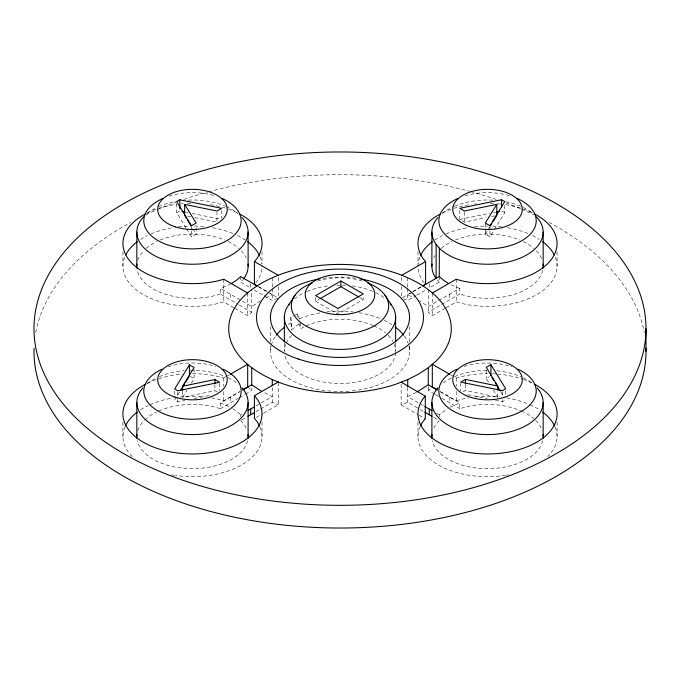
<?xml version="1.0" encoding="UTF-8"?>
<svg xmlns="http://www.w3.org/2000/svg" width="680" height="680" viewBox="0 0 680 680"><rect width="100%" height="100%" fill="white"/><g stroke="black" fill="none" stroke-linecap="round" stroke-linejoin="round"><path stroke-width="0.51" stroke-dasharray="3.4 2.55" d="M179.571 392.046L174.649 400.087L177.811 401.905L184.943 400.452M485.299 224.018L485.299 234.124L489.983 236.827L493.816 230.579M494.36 229.687L504.756 212.713L504.756 204.629M217.243 392.028L214.897 390.677L182.58 397.332L186.966 390.226M191.361 383.12L194.106 378.675L194.106 369.58M485.299 234.124L487.5 230.571M488.044 229.678L489.693 227.018M439.254 420.521L436.127 424.235A55.633 32.121 0 0 0 433.789 428.221M255.57 282.905L256.725 281.546A69.547 40.154 0 0 0 262.021 266.186M234.804 308.312L247.681 315.741L251.719 312.248L251.719 289.536M434.562 394.094L428.281 390.464L432.319 386.971M439.254 416.738L439.254 414.842L447.389 408.663M260.449 300.824L251.719 306.57L220.286 288.32L220.286 293.998L238.306 304.462M299.055 324.02L291.813 329.622L290.827 317.288L293.386 315.988M158.601 411.051A55.633 32.121 0 0 1 220.286 408.714L220.286 403.036L240.1 391.536M220.286 408.714L238.306 398.25M239.207 397.732L244.571 394.621M245.463 394.102L251.719 390.464L251.719 384.786M441.694 304.462L459.714 293.998L459.714 288.32L428.281 306.57L419.551 300.824M445.196 308.312L432.319 315.741L428.281 312.248L440.793 304.98M186.014 227.936L176.715 212.746L179.877 210.928M186.558 228.828L191.48 236.87L196.163 234.158L196.163 225.063M315.63 297.491L315.63 301.274L319.243 299.192M192.474 373.668A69.547 40.154 0 0 1 219.088 376.72L223.779 378.054L229.296 374.875M315.63 301.274L337.951 314.16L363.23 299.574L363.23 295.783M211.446 397.902A69.547 40.154 0 0 1 219.088 399.432L223.779 400.775L239.402 391.748M402.611 297.525L411.8 292.213M412.717 291.686L421.914 286.382M412.225 292.12L407.736 294.712L414.12 297.942M413.117 291.601L421.192 286.943M403.418 298.724L407.736 300.39L415.811 295.732M416.712 295.214L425.68 290.028M439.254 276.514L439.254 282.192L429.267 287.963L429.267 282.285M256.25 417.392L262.684 413.678M263.602 413.151L278.315 404.659L278.315 382.976M446.114 307.776L456.221 301.945L460.912 303.28A69.547 40.154 0 0 0 532.814 296.659A69.547 40.154 0 0 0 555.084 256.64M463.097 391.875L465.435 390.524L497.76 397.179L497.76 391.111M488.427 382.067L486.234 378.513L489.353 376.712M495.388 400.299L502.529 401.752L505.682 399.925M240.652 416.687L240.652 414.791L243.389 413.219M256.079 405.934L272.264 396.644L263.143 392.028M241.57 419.951L246.126 417.333M256.079 411.613L259.675 409.547M260.576 409.037L272.264 402.322L278.315 404.659M265.88 297.942L272.264 294.712L267.767 292.128M294.245 315.554L297.661 313.82L299.464 319.311M415.947 392.488L407.736 396.644L423.887 405.969M450.007 407.218L459.799 402.985L459.799 408.663L466.233 406.852A55.633 32.121 0 0 1 520.565 410.686M264.172 295.74L272.264 300.39L278.315 298.052M401.14 384.217L401.14 404.872L407.736 402.322L419.399 409.054M233.886 307.776L223.779 301.945L219.088 303.28A69.547 40.154 0 0 1 147.186 296.659A69.547 40.154 0 0 1 124.916 256.64M450.704 374.875L456.221 378.054L460.912 376.72A69.547 40.154 0 0 1 487.526 373.668M440.598 391.748L456.221 400.775L460.912 399.432A69.547 40.154 0 0 1 468.554 397.902M459.825 210.316L459.825 219.419L464.508 222.122L485.715 217.753M491.776 216.504L495.822 215.67M459.825 219.419L489.37 213.384M493.442 212.551L495.482 212.135M194.114 398.582L211.429 395.046M185.988 212.168L188.029 212.585M192.1 213.418L220.626 219.24M467.883 394.68L487.245 398.633M187.671 216.121L190.697 216.75M194.735 217.583L216.963 222.156L216.963 212.049M258.774 286.969L266.866 291.618M240.652 276.565L240.652 282.243L250.682 287.997L250.682 282.319M254.277 290.062L263.271 295.231M501.594 210.894L504.756 212.713M359.661 297.508L363.23 299.574M258.085 286.382L267.282 291.686M268.2 292.213L277.389 297.525M439.943 391.519L459.799 402.985M435.455 394.613L440.835 397.715M441.737 398.233L459.799 408.663M436.535 413.27L439.254 414.842M420.3 409.572L423.887 411.647M433.806 417.375L438.353 419.993M401.14 404.872L418.132 414.681M419.024 415.2L425.289 418.812M190.204 376.423L194.106 378.675M239.207 304.98L251.719 312.248M247.681 386.971L251.719 390.464M424.43 282.905L423.274 281.546A69.547 40.154 0 0 1 418.004 267.231M437.376 279.964L439.254 282.192M493.365 390.065L497.76 397.179M192.873 228.828L196.163 234.158M500.76 391.892L504.585 398.14M298.86 323.161L300.662 328.644A55.633 32.121 0 0 1 304.24 326.749M290.827 317.288L291.405 330.157M557.073 251.727L557.073 266.186M557.073 422.076L557.073 436.535M505.682 390.83L505.682 394.876M502.529 391.646L502.529 395.683M502.529 399.729L502.529 401.752M489.983 226.721L489.983 229.755M489.983 230.767L489.983 236.827M486.234 370.43L486.234 378.513M465.435 384.455L465.435 390.524M464.508 212.016L464.508 222.122M460.751 383.12L460.751 391.204M456.221 279.225L456.221 301.945M456.221 378.054L456.221 386.317M456.221 391.476L456.221 400.775M449.812 397.214L449.812 402.892M449.735 294.108L449.735 299.786M432.319 293.029L432.319 315.741M428.281 289.536L428.281 312.248M428.281 386.682L428.281 390.464M417.979 251.727L417.979 264.12M417.979 422.076L417.979 436.535M409.547 326.578L409.547 342.065M409.547 346.197L409.547 351.356M407.736 277.678L407.736 287.7M407.736 288.702L407.736 300.39M407.736 387.625L407.736 402.322M401.684 277.406L401.684 282.565M401.684 286.697L401.684 297.024M395.632 343.094L395.632 351.356A55.633 32.121 0 0 0 393.737 343.043M337.951 309.434L337.951 314.16M300.662 322.966L300.662 328.644M297.661 313.82L297.661 317.611M284.368 343.094L284.368 351.356A55.633 32.121 0 0 1 285.898 343.859M278.315 277.406L278.315 282.565M278.315 286.697L278.315 297.024M272.264 277.678L272.264 287.7M272.264 288.702L272.264 300.39M272.264 387.625L272.264 402.322M270.453 326.578L270.453 342.065M270.453 346.197L270.453 351.356M262.021 251.727L262.021 264.12M262.021 422.076L262.021 436.535M247.681 293.029L247.681 315.741M230.265 294.108L230.265 299.786M230.265 397.248L230.265 402.925M223.779 279.225L223.779 301.945M223.779 378.054L223.779 386.317M223.779 391.476L223.779 400.775M221.646 210.35L221.646 218.441M219.58 383.274L219.58 390.354M214.897 384.616L214.897 390.677M191.48 226.754L191.48 229.789M191.48 230.8L191.48 236.87M182.58 391.272L182.58 397.332M177.811 391.799L177.811 398.879M177.811 399.891L177.811 401.905M176.715 203.651L176.715 212.746M174.649 390.991L174.649 395.029M122.927 251.727L122.927 266.186M122.927 422.076L122.927 436.535M408.952 346.12A69.547 40.154 0 0 1 351.075 391M349.078 391.161A69.547 40.154 0 0 1 331.925 391.238M330.922 391.161A69.547 40.154 0 0 1 271.048 346.12M271.26 345.253A69.547 40.154 0 0 1 275.749 335.988M288.142 324.598A69.547 40.154 0 0 1 290.827 322.966M299.489 318.725A69.547 40.154 0 0 1 321.028 312.732M326.927 311.925A69.547 40.154 0 0 1 353.073 311.925M358.972 312.732A69.547 40.154 0 0 1 380.511 318.725M384.115 320.314A69.547 40.154 0 0 1 391.858 324.598M404.251 335.988A69.547 40.154 0 0 1 408.212 343.527M395.607 352.41A55.633 32.121 0 0 1 342.728 383.444A55.633 32.121 0 0 1 284.844 355.546M286.263 343.043A55.633 32.121 0 0 1 291.813 335.3M306.127 325.873A55.633 32.121 0 0 1 373.039 325.516M373.873 325.873A55.633 32.121 0 0 1 385.577 332.928M388.186 335.3A55.633 32.121 0 0 1 392.912 341.428M322.975 278.358A69.547 40.154 0 0 1 357.025 278.358M294.423 298.86A55.633 32.121 0 0 1 306.127 291.805M306.96 291.44A55.633 32.121 0 0 1 328.635 285.846M336.88 285.218A55.633 32.121 0 0 1 340 285.166M342.082 285.183A55.633 32.121 0 0 1 345.194 285.302M352.385 285.974A55.633 32.121 0 0 1 373.873 291.805M375.76 292.68A55.633 32.121 0 0 1 385.577 298.86M317.517 281.001A48.68 28.11 0 0 1 362.482 281.001M146.897 213.69A55.633 32.121 0 0 1 156.714 207.502M158.601 206.626A55.633 32.121 0 0 1 178.075 201.084M188.317 200.081A55.633 32.121 0 0 1 225.513 206.269M226.338 206.626A55.633 32.121 0 0 1 238.042 213.69M169.056 196.112A48.68 28.11 0 0 1 214.948 195.823M243.874 278.477A55.633 32.121 0 0 1 240.652 282.243M220.286 293.998A55.633 32.121 0 0 1 137.309 270.376M137.768 260.329A55.633 32.121 0 0 1 143.582 250.852M146.208 248.336A55.633 32.121 0 0 1 156.714 241.578M160.276 239.989A55.633 32.121 0 0 1 224.672 239.989M228.233 241.578A55.633 32.121 0 0 1 238.731 248.336M241.366 250.852A55.633 32.121 0 0 1 246.211 257.865M230.945 283.704A55.633 32.121 0 0 1 220.286 288.32M146.897 384.038A55.633 32.121 0 0 1 156.714 377.85M159.434 376.618A55.633 32.121 0 0 1 184.178 370.702M190.392 370.362A55.633 32.121 0 0 1 226.338 376.975M228.233 377.85A55.633 32.121 0 0 1 236.614 382.908M168.13 366.767A48.68 28.11 0 0 1 215.892 366.46M247.63 440.725A55.633 32.121 0 0 1 192.474 468.656A55.633 32.121 0 0 1 137.309 440.725M137.768 430.678A55.633 32.121 0 0 1 144.287 420.469M144.908 419.866A55.633 32.121 0 0 1 156.714 411.927M240.652 420.469A55.633 32.121 0 0 1 246.211 428.221M220.286 403.036A55.633 32.121 0 0 1 230.061 407.175M232.662 408.637A55.633 32.121 0 0 1 240.652 414.791M542.691 270.376A55.633 32.121 0 0 1 459.714 293.998M433.789 257.865A55.633 32.121 0 0 1 435.081 255.459M441.269 248.336A55.633 32.121 0 0 1 451.767 241.578M455.328 239.989A55.633 32.121 0 0 1 519.724 239.989M523.285 241.578A55.633 32.121 0 0 1 533.792 248.336M536.418 250.852A55.633 32.121 0 0 1 542.232 260.329M441.958 213.69A55.633 32.121 0 0 1 453.662 206.626M454.487 206.269A55.633 32.121 0 0 1 492.728 200.132M505.903 201.79A55.633 32.121 0 0 1 521.399 206.626M523.285 207.502A55.633 32.121 0 0 1 533.103 213.69M465.052 195.823A48.68 28.11 0 0 1 510.943 196.112M459.714 288.32A55.633 32.121 0 0 1 450.848 284.656M443.385 382.908A55.633 32.121 0 0 1 453.662 376.975M454.487 376.618A55.633 32.121 0 0 1 487.526 370.337M496.842 370.796A55.633 32.121 0 0 1 521.399 376.975M523.285 377.85A55.633 32.121 0 0 1 533.103 384.038M464.108 366.46A48.68 28.11 0 0 1 511.87 366.767M542.691 440.725A55.633 32.121 0 0 1 487.526 468.656A55.633 32.121 0 0 1 432.37 440.725M521.399 411.051A55.633 32.121 0 0 1 533.792 418.684M535.712 420.469A55.633 32.121 0 0 1 542.232 430.678M35.751 332.469A306 176.664 0 0 1 130.815 222.419M145.885 214.786A306 176.664 0 0 1 156.528 209.967M157.471 209.559A306 176.664 0 0 1 175.924 202.232M183.957 199.385A306 176.664 0 0 1 207.663 192.066M208.675 191.785A306 176.664 0 0 1 469.31 191.242M470.322 191.513A306 176.664 0 0 1 496.043 199.385M506.065 202.963A306 176.664 0 0 1 520.634 208.751M521.586 209.159A306 176.664 0 0 1 534.115 214.786M549.185 222.419A306 176.664 0 0 1 644.249 332.469M260.024 426.989A69.547 40.154 0 0 1 175.448 475.464M174.471 475.312A69.547 40.154 0 0 1 171.564 474.827M132.243 456.603A69.547 40.154 0 0 1 124.916 426.989M140.615 409.776A69.547 40.154 0 0 1 148.351 405.493M150.135 404.676A69.547 40.154 0 0 1 173.502 397.902M180.395 396.993A69.547 40.154 0 0 1 204.544 396.993M555.084 426.989A69.547 40.154 0 0 1 547.757 456.603M508.436 474.827A69.547 40.154 0 0 1 506.498 475.159M505.529 475.312A69.547 40.154 0 0 1 419.976 426.989M475.456 396.993A69.547 40.154 0 0 1 499.604 396.993M506.498 397.902A69.547 40.154 0 0 1 528.955 404.286M529.865 404.676A69.547 40.154 0 0 1 539.385 409.776M417.979 266.186A69.547 40.154 0 0 1 419.976 256.64M434.817 239.989A69.547 40.154 0 0 1 442.535 235.569M446.097 233.928A69.547 40.154 0 0 1 467.585 227.715M474.462 226.746A69.547 40.154 0 0 1 487.526 226.032M492.583 226.134A69.547 40.154 0 0 1 501.594 226.856M507.475 227.715A69.547 40.154 0 0 1 528.955 233.928M532.516 235.569A69.547 40.154 0 0 1 539.385 239.428M140.615 239.428A69.547 40.154 0 0 1 147.483 235.569M151.045 233.928A69.547 40.154 0 0 1 172.524 227.715M178.406 226.856A69.547 40.154 0 0 1 189.44 226.066M194.488 226.049A69.547 40.154 0 0 1 205.538 226.746M212.415 227.715A69.547 40.154 0 0 1 233.903 233.928M237.464 235.569A69.547 40.154 0 0 1 245.182 239.989M260.024 256.64A69.547 40.154 0 0 1 261.919 264.078M492.583 373.771A69.547 40.154 0 0 1 496.604 374.008M497.607 374.094A69.547 40.154 0 0 1 522.299 379.049M523.277 379.38A69.547 40.154 0 0 1 532.516 383.197M147.483 383.197A69.547 40.154 0 0 1 157.701 379.049M158.686 378.726A69.547 40.154 0 0 1 182.393 374.094M147.483 212.849A69.547 40.154 0 0 1 157.701 208.692M158.686 208.369A69.547 40.154 0 0 1 176.434 204.399M181.398 203.83A69.547 40.154 0 0 1 183.396 203.66M187.417 203.422A69.547 40.154 0 0 1 191.463 203.32M210.469 204.689A69.547 40.154 0 0 1 227.248 208.692M228.225 209.032A69.547 40.154 0 0 1 237.464 212.849M442.535 212.849A69.547 40.154 0 0 1 452.752 208.692M453.747 208.369A69.547 40.154 0 0 1 469.531 204.689M474.462 204.034A69.547 40.154 0 0 1 476.45 203.83M490.56 203.354A69.547 40.154 0 0 1 493.595 203.473M497.607 203.737A69.547 40.154 0 0 1 500.599 204.034M505.529 204.689A69.547 40.154 0 0 1 522.299 208.692M523.277 209.032A69.547 40.154 0 0 1 532.516 212.849"/><path stroke-width="1.02" d="M448.188 283.22A55.633 32.121 0 0 1 443.385 280.058L439.254 276.514L439.348 248.175L436.127 244.4A55.633 32.121 0 0 1 437.954 217.532M182.58 386.214L194.106 367.557L189.422 364.846L174.649 388.969L177.811 390.787L219.58 382.262L214.897 379.559L182.58 386.214L182.58 390.26M180.668 390.26L184.501 384.004M185.589 382.219L188.87 376.865M496.833 204.349L485.299 223.006L489.983 225.709L504.756 201.594L501.594 199.767L459.825 208.293L464.508 211.004L496.833 204.349L496.833 215.466M490.246 226.125L491.887 223.465M492.983 221.689L496.281 216.35M288.6 304.997L295.026 295.171M257.168 285.846L254.413 284.257L254.413 261.545L256.725 258.833A69.547 40.154 0 0 0 240.014 214.166M401.14 382.151L425.289 396.1L423.274 398.454A69.547 40.154 0 0 0 453.747 448.91A69.547 40.154 0 0 0 544.06 437.206A69.547 40.154 0 0 0 534.233 384.064M428.281 367.752L436.364 360.765A111.273 64.243 0 0 0 436.364 296.523C424.94 285.473 410.541 278.154 395.632 273.012A111.273 64.243 0 0 0 284.368 273.012C269.458 278.154 255.059 285.473 243.635 296.523A111.273 64.243 0 0 0 243.635 360.765C255.059 371.815 269.458 379.134 284.368 384.276A111.273 64.243 0 0 0 395.632 384.276L407.736 379.61L418.684 374.068L428.281 367.752L428.281 384.786L416.857 392.028M242.777 389.98L251.719 384.786L251.719 367.752M179.877 199.809L176.715 201.629L191.48 225.743L196.163 223.04L184.637 204.382L216.963 211.038L221.646 208.335L179.877 199.809L179.877 208.905M340.901 281.001L315.63 295.596L337.951 308.482L363.23 293.896L340.901 281.001L340.901 286.679L320.144 298.664M230.214 374.34L247.681 364.259L247.681 386.971L243.083 389.623M401.684 275.341L425.587 261.545L423.274 258.833A69.547 40.154 0 0 1 439.986 214.166M422.832 285.846L425.587 284.257L425.587 261.545M422.986 285.906L439.254 276.514M259.649 426.139A69.547 40.154 0 0 0 256.725 421.166L254.413 418.455L254.413 395.743L278.315 381.947M432.319 293.029L456.221 279.225L460.912 280.568A69.547 40.154 0 0 0 545.981 265.225A69.547 40.154 0 0 0 535.067 214.166M497.76 386.053L465.435 379.398L460.751 382.109L502.529 390.635L505.682 388.807L490.917 364.692L486.234 367.396L497.76 386.053L497.76 390.099M247.945 410.601L254.277 406.971M247.945 416.279L254.277 412.649M496.502 211.93L499.554 211.302M181.908 211.344L184.969 211.964M256.981 285.931L240.652 276.565A55.633 32.121 0 0 1 231.812 283.22M340.901 286.679L358.768 296.99M254.413 261.545L278.315 275.341M449.786 374.34L432.319 364.259L432.319 386.971L436.917 389.623M428.281 384.786L437.248 389.963M247.681 293.029L223.779 279.225L219.088 280.568A69.547 40.154 0 0 1 134.019 265.225A69.547 40.154 0 0 1 144.933 214.166M424.787 406.487L431.995 410.652M424.787 412.165L431.995 416.33M251.719 384.786L261.315 391.102M254.413 395.743L256.725 398.454A69.547 40.154 0 0 1 226.253 448.91A69.547 40.154 0 0 1 135.941 437.206A69.547 40.154 0 0 1 145.767 384.064M384.974 295.171L391.399 304.997M185.19 216.385L186.286 218.161M187.382 219.946L191.225 226.159M492.014 377.596L493.654 380.273M495.295 382.959L496.383 384.744M497.479 386.529L500.216 390.991M646 328.644A306 176.664 0 0 1 187 481.644A306 176.664 0 0 1 187 175.644A306 176.664 0 0 1 646 328.644L646 351.356M543.167 232.109L543.167 266.186M543.167 402.458L543.167 436.535M501.594 199.767L501.594 206.847M490.917 364.692L490.917 375.81M465.435 379.398L465.435 383.444M436.127 244.4L436.127 278.477A55.633 32.121 0 0 1 432.012 264.078M431.894 232.109L431.894 266.186M431.894 402.458L431.894 436.535M429.267 409.079L429.267 414.757M425.289 396.1L425.289 418.812L423.274 421.166A69.547 40.154 0 0 0 420.35 426.139M407.736 379.61L407.736 386.623M395.632 317.288L395.632 342.065M284.368 317.288L284.368 342.065M272.264 379.61L272.264 385.62M250.682 409.037L250.682 414.715M248.106 232.109L248.106 266.186M248.106 402.458L248.106 436.535M214.897 379.559L214.897 383.605M189.422 364.846L189.422 375.972M184.637 204.382L184.637 215.5M136.833 232.109L136.833 266.186M136.833 402.458L136.833 436.535M276.344 335.189A69.547 40.154 0 0 1 284.826 326.91M395.173 326.91A69.547 40.154 0 0 1 403.656 335.189M359.941 278.817A69.547 40.154 0 0 1 396.576 340.637A69.547 40.154 0 0 1 283.424 340.637A69.547 40.154 0 0 1 320.059 278.817M390.218 303.458A55.633 32.121 0 0 1 340 349.409A55.633 32.121 0 0 1 289.782 303.458M367.923 282.905A48.68 28.11 0 0 1 376.363 324.615A48.68 28.11 0 0 1 303.637 324.615A48.68 28.11 0 0 1 312.077 282.905M222.105 198.458A48.68 28.11 0 0 1 228.361 239.743A48.68 28.11 0 0 1 156.578 239.743A48.68 28.11 0 0 1 162.834 198.458M242.046 217.532A55.633 32.121 0 0 1 191.743 264.231A55.633 32.121 0 0 1 143.582 216.784M247.987 264.078A55.633 32.121 0 0 1 243.874 278.477M136.952 268.286A55.633 32.121 0 0 1 136.952 264.078M242.046 387.88A55.633 32.121 0 0 1 192.474 434.579A55.633 32.121 0 0 1 142.902 387.88M222.938 369.18A48.68 28.11 0 0 1 228.123 410.244A48.68 28.11 0 0 1 156.816 410.244A48.68 28.11 0 0 1 162.001 369.18M136.952 438.634A55.633 32.121 0 0 1 136.952 434.426M247.987 434.426A55.633 32.121 0 0 1 247.987 438.634M536.418 216.784A55.633 32.121 0 0 1 514.717 260.134A55.633 32.121 0 0 1 439.348 248.175M543.048 264.078A55.633 32.121 0 0 1 543.048 268.286M517.165 198.458A48.68 28.11 0 0 1 523.421 239.743A48.68 28.11 0 0 1 451.639 239.743A48.68 28.11 0 0 1 457.895 198.458M537.098 387.88A55.633 32.121 0 0 1 487.526 434.579A55.633 32.121 0 0 1 437.954 387.88M517.998 369.18A48.68 28.11 0 0 1 523.183 410.244A48.68 28.11 0 0 1 451.877 410.244A48.68 28.11 0 0 1 457.062 369.18M543.048 434.426A55.633 32.121 0 0 1 543.048 438.634M432.012 438.634A55.633 32.121 0 0 1 432.012 434.426M645.949 348.211A306 176.664 0 0 1 340 528.029A306 176.664 0 0 1 34.051 348.211M125.298 426.139A69.547 40.154 0 0 1 137.3 412.089M542.7 412.089A69.547 40.154 0 0 1 554.702 426.139M420.35 255.791A69.547 40.154 0 0 1 432.352 241.74M542.7 241.74A69.547 40.154 0 0 1 554.293 254.949M125.706 254.949A69.547 40.154 0 0 1 137.3 241.74M247.648 241.74A69.547 40.154 0 0 1 259.649 255.791M298.274 359.014A83.453 48.178 0 0 0 423.453 317.288A83.453 48.178 0 0 0 298.274 275.561A83.453 48.178 0 0 0 298.274 359.014M318.835 310.497A34.773 20.077 0 0 0 374.476 297.194A34.773 20.077 0 0 0 326.689 276.029A34.773 20.077 0 0 0 318.835 310.497M175.083 226.788A34.773 20.077 0 0 0 227.248 209.397A34.773 20.077 0 0 0 175.083 192.015A34.773 20.077 0 0 0 175.083 226.788M175.083 397.137A34.773 20.077 0 0 0 227.248 379.746A34.773 20.077 0 0 0 175.083 362.363A34.773 20.077 0 0 0 175.083 397.137M466.361 225.326A34.773 20.077 0 0 0 522.002 212.016A34.773 20.077 0 0 0 474.223 190.85A34.773 20.077 0 0 0 466.361 225.326M466.361 395.675A34.773 20.077 0 0 0 522.002 382.364A34.773 20.077 0 0 0 474.223 361.199A34.773 20.077 0 0 0 466.361 395.675"/></g></svg>
